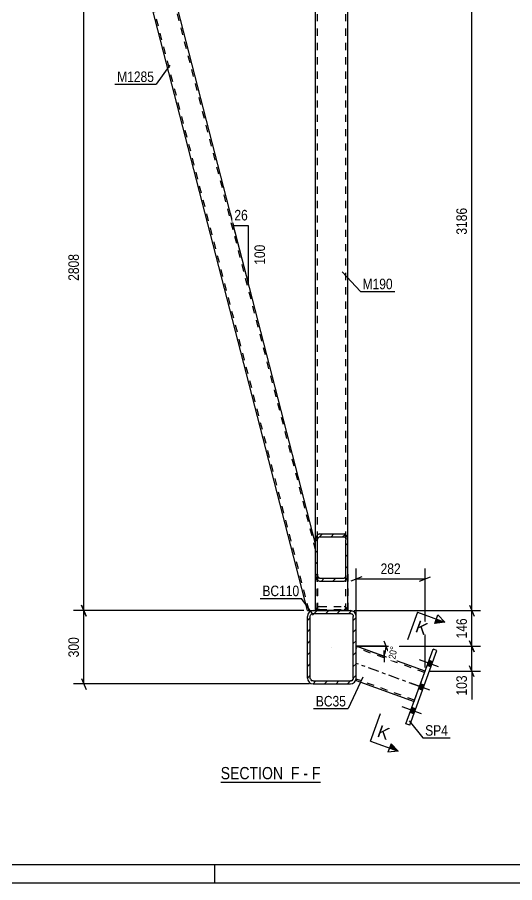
# Model space of a CAD drawing. Header units: millimetres. Extents: x -400 to 789, y -648 to 193.
# Drawn here: x -104.6 to 31.2, y -648.2 to -412.2 of the extents above; entities that cross this region are included whole.
import ezdxf

# ---------------------------------------------------------------- set-up
doc = ezdxf.new("R2010")
doc.units = ezdxf.units.MM
doc.linetypes.add('DXK_LINE_DOT2', pattern=[3.9198, 1.9599, -1.9599])
doc.linetypes.add('DXK_LINE_DOT3', pattern=[5.9187, 2.979, -0.9799, 0.9799, -0.9799])
doc.styles.add('Arial', font='ARIAL.TTF', dxfattribs={"height": 0.2})
doc.styles.add('Arial Narrow', font='ARIALN.TTF', dxfattribs={"height": 0.2})

# ---------------------------------------------------------------- blocks, each defined once
blk = doc.blocks.new('Unknown-392021936-1163')
at = {"color": 5, "linetype": 'Continuous'}
for p, q in [((-394.63, -643.22), (784.37, -643.22)), ((-50.63, -648.22), (-50.63, -643.22)), ((-399.63, -648.22), (789.37, -648.22))]:
    blk.add_line(p, q, dxfattribs=at)
blk = doc.blocks.new('Unknown-392021936-16 - 2966')
at = {"color": 6, "linetype": 'Continuous'}
blk.add_line((-49.06, -620.76), (-21.85, -620.76), dxfattribs=at)
at = {"color": 0, "linetype": 'Continuous'}
blk.add_wipeout([(-30.95, -620.01), (-30.95, -616.51), (-49.06, -616.51), (-49.06, -620.01)], dxfattribs=at)
at = {"color": 7, "linetype": 'Continuous', "style": 'Arial Narrow'}
blk.add_text('SECTION ', height=3.34, dxfattribs=at).set_placement((-49.06, -620.01))
at = {"color": 0, "linetype": 'Continuous'}
blk.add_wipeout([(-27.56, -620.01), (-27.56, -616.51), (-29.9, -616.51), (-29.9, -620.01)], dxfattribs=at)
at = {"color": 7, "linetype": 'Continuous', "style": 'Arial Narrow'}
blk.add_text('F', height=3.34, dxfattribs=at).set_placement((-29.9, -620.01))
at = {"color": 0, "linetype": 'Continuous'}
blk.add_wipeout([(-25.24, -620.01), (-25.24, -616.51), (-26.51, -616.51), (-26.51, -620.01)], dxfattribs=at)
at = {"color": 7, "linetype": 'Continuous', "style": 'Arial Narrow'}
blk.add_text('-', height=3.34, dxfattribs=at).set_placement((-26.51, -620.01))
at = {"color": 0, "linetype": 'Continuous'}
blk.add_wipeout([(-21.85, -620.01), (-21.85, -616.51), (-24.19, -616.51), (-24.19, -620.01)], dxfattribs=at)
at = {"color": 7, "linetype": 'Continuous', "style": 'Arial Narrow'}
blk.add_text('F', height=3.34, dxfattribs=at).set_placement((-24.19, -620.01))
blk = doc.blocks.new('Bolt-392021936-3025 - 2966')
at = {"linetype": 'Continuous'}
for points in [[(8.29, -589.33), (8.79, -587.96), (7.79, -587.59), (7.28, -588.97)], [(8.29, -589.33), (8.79, -587.96), (7.79, -587.59), (7.28, -588.97)], [(8.29, -589.33), (8.79, -587.96), (7.79, -587.59), (7.28, -588.97)], [(5.95, -595.75), (6.45, -594.38), (5.45, -594.01), (4.95, -595.39)], [(5.95, -595.75), (6.45, -594.38), (5.45, -594.01), (4.95, -595.39)], [(3.61, -602.18), (4.11, -600.8), (3.11, -600.43), (2.61, -601.81)], [(3.61, -602.18), (4.11, -600.8), (3.11, -600.43), (2.61, -601.81)], [(3.61, -602.18), (4.11, -600.8), (3.11, -600.43), (2.61, -601.81)]]:
    blk.add_hatch(color=1, dxfattribs=at).paths.add_polyline_path(points)
at = {"color": 1, "linetype": 'Continuous'}
for p, q in [((10.35, -589.31), (5.15, -587.41)), ((10.35, -589.31), (5.15, -587.41)), ((10.35, -589.31), (5.15, -587.41)), ((8.79, -587.96), (7.79, -587.59)), ((8.79, -587.96), (7.79, -587.59)), ((8.79, -587.96), (7.79, -587.59)), ((8.29, -589.33), (7.28, -588.97)), ((8.29, -589.33), (7.28, -588.97)), ((8.29, -589.33), (7.28, -588.97)), ((8.02, -595.73), (2.82, -593.83)), ((8.02, -595.73), (2.82, -593.83)), ((6.45, -594.38), (5.45, -594.01)), ((6.45, -594.38), (5.45, -594.01)), ((5.95, -595.75), (4.95, -595.39)), ((5.95, -595.75), (4.95, -595.39)), ((5.68, -602.15), (0.48, -600.26)), ((5.68, -602.15), (0.48, -600.26)), ((5.68, -602.15), (0.48, -600.26)), ((3.61, -602.18), (2.61, -601.81)), ((3.61, -602.18), (2.61, -601.81)), ((3.61, -602.18), (2.61, -601.81)), ((4.11, -600.8), (3.11, -600.43)), ((4.11, -600.8), (3.11, -600.43)), ((4.11, -600.8), (3.11, -600.43))]:
    blk.add_line(p, q, dxfattribs=at)
blk = doc.blocks.new('Part-392021936-3077 - 2966')
at = {"color": 2, "linetype": 'Continuous'}
for p, q in [((6.7, -590.57), (-12.09, -583.73)), ((-12.09, -593.03), (-12.09, -592.41)), ((-12.09, -593.03), (-12.09, -593.09)), ((-12.09, -593.09), (3.69, -598.84))]:
    blk.add_line(p, q, dxfattribs=at)
at = {"color": 7, "linetype": 'DXK_LINE_DOT2'}
for p, q in [((-12.09, -583.79), (-12.09, -583.73)), ((-12.09, -592.41), (-12.09, -583.73)), ((6.57, -590.94), (-12.09, -584.15)), ((3.69, -598.84), (6.7, -590.57)), ((3.83, -598.46), (-12.09, -592.67))]:
    blk.add_line(p, q, dxfattribs=at)
at = {"color": 7, "linetype": 'DXK_LINE_DOT3'}
blk.add_line((5.2, -594.7), (-12.09, -588.41), dxfattribs=at)
blk = doc.blocks.new('Part-392021936-2968 - 2966')
at = {"linetype": 'Continuous'}
h = blk.add_hatch(dxfattribs=at)
h.set_pattern_fill('', scale=0.7, style=0, pattern_type=0)
h.set_pattern_definition([(45, (-23.157, -564.4077), (-1.57154, 1.57154), [])])
h.paths.add_polyline_path([(-23.16, -554.68), (-23.16, -564.41), (-23.08, -565), (-22.84, -565.51), (-22.5, -565.85), (-22.09, -565.96), (-15.42, -565.96), (-15.02, -565.85), (-14.67, -565.51), (-14.44, -565), (-14.36, -564.41), (-14.36, -554.68), (-14.44, -554.08), (-14.67, -553.58), (-15.02, -553.24), (-15.42, -553.12), (-22.09, -553.12), (-22.5, -553.24), (-22.84, -553.58), (-23.08, -554.08)])
h.paths.add_polyline_path([(-22.47, -554.13), (-22.29, -553.96), (-22.09, -553.9), (-15.42, -553.9), (-15.22, -553.96), (-15.05, -554.13), (-14.93, -554.38), (-14.89, -554.68), (-14.89, -564.41), (-14.93, -564.71), (-15.05, -564.96), (-15.22, -565.13), (-15.42, -565.19), (-22.09, -565.19), (-22.29, -565.13), (-22.47, -564.96), (-22.58, -564.71), (-22.62, -564.41), (-22.62, -554.68), (-22.58, -554.38)])
at = {"color": 2, "linetype": 'Continuous'}
for p, q in [((-23.08, -554.08), (-23.16, -554.68)), ((-22.62, -554.68), (-22.58, -554.38)), ((-22.09, -553.12), (-22.5, -553.24)), ((-22.29, -553.96), (-22.09, -553.9)), ((-22.09, -553.12), (-15.42, -553.12)), ((-22.09, -553.9), (-15.42, -553.9)), ((-15.02, -553.24), (-15.42, -553.12)), ((-15.42, -553.9), (-15.22, -553.96)), ((-14.93, -554.38), (-14.89, -554.68)), ((-14.36, -554.68), (-14.44, -554.08)), ((-23.16, -564.41), (-23.16, -554.68)), ((-22.62, -564.41), (-22.62, -554.68)), ((-14.89, -564.41), (-14.89, -554.68)), ((-14.36, -564.41), (-14.36, -554.68)), ((-23.16, -574.01), (-23.16, -564.41)), ((-23.16, -564.41), (-23.08, -565)), ((-22.58, -564.71), (-22.62, -564.41)), ((-22.5, -565.85), (-22.09, -565.96)), ((-22.09, -565.19), (-22.29, -565.13)), ((-22.09, -565.19), (-15.42, -565.19)), ((-22.09, -565.96), (-15.42, -565.96)), ((-15.22, -565.13), (-15.42, -565.19)), ((-15.42, -565.96), (-15.02, -565.85)), ((-14.89, -564.41), (-14.93, -564.71)), ((-14.44, -565), (-14.36, -564.41)), ((-14.36, -574.01), (-14.36, -564.41))]:
    blk.add_line(p, q, dxfattribs=at)
at = {"color": 7, "linetype": 'DXK_LINE_DOT2'}
for p, q in [((-23.16, -564.41), (-23.16, -554.68)), ((-22.62, -574.01), (-22.62, -554.68)), ((-14.89, -574.01), (-14.89, -554.68)), ((-14.36, -564.41), (-14.36, -554.68)), ((-22.5, -573.02), (-22.09, -572.91)), ((-22.09, -572.91), (-15.42, -572.91)), ((-15.42, -572.91), (-15.02, -573.02)), ((-23.16, -574.01), (-14.36, -574.01)), ((-23.09, -574.01), (-23.08, -573.87)), ((-22.51, -574.01), (-22.5, -573.98)), ((-22.5, -573.98), (-22.47, -573.91)), ((-22.29, -573.74), (-22.47, -573.91)), ((-22.09, -573.68), (-22.29, -573.74)), ((-22.09, -573.68), (-15.42, -573.68)), ((-15.22, -573.74), (-15.42, -573.68)), ((-15.05, -573.91), (-15.22, -573.74)), ((-15, -574.01), (-15.05, -573.91)), ((-14.44, -573.87), (-14.42, -574.01))]:
    blk.add_line(p, q, dxfattribs=at)
at = {"color": 2, "linetype": 'Continuous'}
for centre, radius, start, end in [((-21.7, -554.41), 1.42, 124.4664, 166.7051), ((-21.89, -554.54), 0.709, 124.4664, 166.7051), ((-15.62, -554.54), 0.709, 13.2949, 55.5336), ((-15.82, -554.41), 1.42, 13.2949, 55.5336), ((-21.7, -564.68), 1.42, 193.2949, 235.5336), ((-21.89, -564.54), 0.709, 193.2949, 235.5336), ((-15.62, -564.54), 0.709, 304.4664, 346.7051), ((-15.82, -564.68), 1.42, 304.4664, 346.7051)]:
    blk.add_arc(centre, radius, start, end, dxfattribs=at)
at = {"color": 7, "linetype": 'DXK_LINE_DOT2'}
for centre, start, end in [((-21.7, -574.19), 124.4664, 166.7051), ((-15.82, -574.19), 13.2949, 55.5336)]:
    blk.add_arc(centre, 1.42, start, end, dxfattribs=at)
blk = doc.blocks.new('Part-392021936-3010 - 2966')
at = {"color": 7, "linetype": 'DXK_LINE_DOT2'}
for p, q in [((-23.16, -564.08), (-23.16, -574.01)), ((-22.62, -564.08), (-22.62, -574.01)), ((-14.89, -574.01), (-14.89, -564.08)), ((-14.36, -564.08), (-14.36, -574.01)), ((-22.29, -572.97), (-22.5, -573.02)), ((-22.09, -572.91), (-22.29, -572.97)), ((-22.09, -572.91), (-15.42, -572.91)), ((-15.02, -573.02), (-15.42, -572.91)), ((-23.16, -574.01), (-23.09, -574.01)), ((-23.16, -574.01), (-23.13, -574.01)), ((-23.08, -573.87), (-23.09, -574.01)), ((-23.09, -574.01), (-22.51, -574.01)), ((-22.62, -574.01), (-22.6, -574.01)), ((-22.51, -574.01), (-22.47, -573.91)), ((-22.47, -573.91), (-22.29, -573.74)), ((-22.29, -573.74), (-22.09, -573.68)), ((-22.09, -573.68), (-15.42, -573.68)), ((-15.42, -573.68), (-15.22, -573.74)), ((-15.22, -573.74), (-15.05, -573.91)), ((-15.05, -573.91), (-15, -574.01)), ((-14.42, -574.01), (-15, -574.01)), ((-14.42, -574.01), (-14.44, -573.87)), ((-14.36, -574.01), (-14.42, -574.01)), ((-14.36, -574.01), (-14.38, -574.01))]:
    blk.add_line(p, q, dxfattribs=at)
for centre, start, end in [((-21.7, -574.19), 124.4664, 166.7051), ((-15.82, -574.19), 13.2949, 55.5336)]:
    blk.add_arc(centre, 1.42, start, end, dxfattribs=at)
blk = doc.blocks.new('Part-392021936-24973 - 2966')
at = {"color": 2, "linetype": 'Continuous'}
for p, q in [((-73.01, -386.05), (-67.47, -384.03)), ((-23.16, -555.83), (-67.47, -384.03)), ((-73.77, -386.32), (-73.71, -386.3)), ((-25.35, -574.01), (-73.77, -386.32)), ((-73.71, -386.3), (-73.55, -386.24)), ((-73.55, -386.24), (-73.01, -386.05)), ((-25.35, -574.01), (-23.82, -574.01))]:
    blk.add_line(p, q, dxfattribs=at)
at = {"color": 7, "linetype": 'DXK_LINE_DOT2'}
for p, q in [((-23.16, -557.43), (-67.85, -384.17)), ((-73.55, -386.24), (-73.36, -386.17)), ((-73.36, -386.17), (-73.39, -386.18)), ((-73.39, -386.18), (-73.36, -386.17)), ((-24.94, -574.01), (-73.39, -386.18)), ((-73.3, -386.15), (-73.36, -386.17)), ((-73.01, -386.05), (-73.3, -386.15)), ((-23.16, -555.83), (-23.16, -555.83)), ((-23.16, -555.83), (-23.16, -555.83)), ((-23.16, -574.01), (-23.16, -555.83)), ((-23.82, -574.01), (-23.16, -574.01))]:
    blk.add_line(p, q, dxfattribs=at)
blk = doc.blocks.new('Part-392021936-3082 - 2966')
at = {"color": 2, "linetype": 'Continuous'}
for p, q in [((1.49, -604.88), (8.9, -584.52)), ((2.5, -605.25), (9.91, -584.89)), ((9.91, -584.89), (8.9, -584.52)), ((2.5, -605.25), (1.49, -604.88))]:
    blk.add_line(p, q, dxfattribs=at)
blk = doc.blocks.new('Part-392021936-3099 - 2966')
at = {"linetype": 'Continuous'}
h = blk.add_hatch(dxfattribs=at)
h.set_pattern_fill('', scale=0.7, style=0, pattern_type=0)
h.set_pattern_definition([(45, (-25.4237, -592.4076), (-1.57154, 1.57154), [])])
h.paths.add_polyline_path([(-25.42, -575.61), (-25.42, -592.41), (-25.3, -593.02), (-24.96, -593.54), (-24.44, -593.89), (-23.82, -594.01), (-13.69, -594.01), (-13.08, -593.89), (-12.56, -593.54), (-12.21, -593.02), (-12.09, -592.41), (-12.09, -575.61), (-12.21, -575), (-12.56, -574.48), (-13.08, -574.13), (-13.69, -574.01), (-23.82, -574.01), (-24.44, -574.13), (-24.96, -574.48), (-25.3, -575)])
h.paths.add_polyline_path([(-24.39, -575.04), (-24.13, -574.87), (-23.82, -574.81), (-13.69, -574.81), (-13.38, -574.87), (-13.12, -575.04), (-12.95, -575.3), (-12.89, -575.61), (-12.89, -592.41), (-12.95, -592.71), (-13.12, -592.97), (-13.38, -593.15), (-13.69, -593.21), (-23.82, -593.21), (-24.13, -593.15), (-24.39, -592.97), (-24.56, -592.71), (-24.62, -592.41), (-24.62, -575.61), (-24.56, -575.3)])
at = {"color": 2, "linetype": 'Continuous'}
for p, q in [((-25.3, -575), (-25.42, -575.61)), ((-25.42, -592.41), (-25.42, -575.61)), ((-24.62, -575.61), (-24.56, -575.3)), ((-24.62, -592.41), (-24.62, -575.61)), ((-23.82, -574.01), (-24.44, -574.13)), ((-24.13, -574.87), (-23.82, -574.81)), ((-23.82, -574.01), (-13.69, -574.01)), ((-23.82, -574.81), (-13.69, -574.81)), ((-13.08, -574.13), (-13.69, -574.01)), ((-13.69, -574.81), (-13.38, -574.87)), ((-12.95, -575.3), (-12.89, -575.61)), ((-12.89, -592.41), (-12.89, -575.61)), ((-12.09, -575.61), (-12.21, -575)), ((-12.09, -592.41), (-12.09, -575.61)), ((-25.42, -592.41), (-25.3, -593.02)), ((-24.56, -592.71), (-24.62, -592.41)), ((-24.44, -593.89), (-23.82, -594.01)), ((-23.82, -593.21), (-24.13, -593.15)), ((-23.82, -593.21), (-13.69, -593.21)), ((-23.82, -594.01), (-13.69, -594.01)), ((-13.38, -593.15), (-13.69, -593.21)), ((-13.69, -594.01), (-13.08, -593.89)), ((-12.89, -592.41), (-12.95, -592.71)), ((-12.21, -593.02), (-12.09, -592.41))]:
    blk.add_line(p, q, dxfattribs=at)
at = {"color": 7, "linetype": 'DXK_LINE_DOT3'}
blk.add_line((-18.76, -584.01), (-18.76, -584.01), dxfattribs=at)
at = {"color": 2, "linetype": 'Continuous'}
for centre, radius, start, end in [((-23.82, -575.61), 1.6, 112.5, 157.5), ((-23.82, -575.61), 0.8, 112.5, 157.5), ((-13.69, -575.61), 0.8, 22.5, 67.5), ((-13.69, -575.61), 1.6, 22.5, 67.5), ((-23.82, -592.41), 1.6, 202.5, 247.5), ((-23.82, -592.41), 0.8, 202.5, 247.5), ((-13.69, -592.41), 0.8, 292.5, 337.5), ((-13.69, -592.41), 1.6, 292.5, 337.5)]:
    blk.add_arc(centre, radius, start, end, dxfattribs=at)
blk = doc.blocks.new('Part-392021936-3123 - 2966')
at = {"color": 7, "linetype": 'DXK_LINE_DOT2'}
for p, q in [((-14.36, -381.34), (-23.16, -381.34)), ((-23.16, -400.67), (-23.16, -381.34)), ((-22.62, -574.01), (-22.62, -381.34)), ((-14.89, -574.01), (-14.89, -381.34)), ((-14.36, -400.67), (-14.36, -381.34)), ((-23.16, -574.01), (-23.16, -554.68)), ((-14.36, -574.01), (-14.36, -554.68)), ((-14.36, -574.01), (-23.16, -574.01))]:
    blk.add_line(p, q, dxfattribs=at)
at = {"color": 2, "linetype": 'Continuous'}
for p, q in [((-23.16, -554.68), (-23.16, -400.67)), ((-14.36, -554.68), (-14.36, -400.67))]:
    blk.add_line(p, q, dxfattribs=at)
blk = doc.blocks.new('StraightDimension-392021936-3247 - 2966')
at = {"color": 7, "linetype": 'Continuous'}
for p, q in [((20.05, -363.13), (18.85, -360.13)), ((-11.09, -361.63), (21.85, -361.63)), ((19.45, -574.01), (19.45, -361.63)), ((18.85, -572.51), (20.05, -575.51)), ((-12.69, -574.01), (21.85, -574.01))]:
    blk.add_line(p, q, dxfattribs=at)
at = {"color": 0}
blk.add_wipeout([(18.7, -463.56), (14.5, -463.56), (14.5, -472.08), (18.7, -472.08)], dxfattribs=at)
at = {"color": 3, "style": 'Arial Narrow'}
blk.add_text('3186', height=2.863, rotation=90.0002, dxfattribs=at).set_placement((18.1, -471.48))
blk = doc.blocks.new('AngleDimension-392021936-31036 - 2966')
at = {"color": 7, "linetype": 'Continuous'}
for p, q in [((-46.44, -465.58), (-45.53, -469.1)), ((-41.48, -469.1), (-45.53, -469.1)), ((-41.48, -484.79), (-45.53, -469.1)), ((-41.48, -484.79), (-41.48, -469.1))]:
    blk.add_line(p, q, dxfattribs=at)
at = {"color": 0}
for points in [[(-41.08, -468.2), (-41.08, -464), (-45.93, -464), (-45.93, -468.2)], [(-36.38, -473.6), (-40.58, -473.6), (-40.58, -480.29), (-36.38, -480.29)]]:
    blk.add_wipeout(points, dxfattribs=at)
at = {"color": 3, "style": 'Arial Narrow'}
blk.add_text('26', height=2.863, dxfattribs=at).set_placement((-45.33, -467.6))
blk.add_text('100', height=2.863, rotation=90.0002, dxfattribs=at).set_placement((-36.98, -479.69))
blk = doc.blocks.new('StraightDimension-392021936-3260 - 2966')
at = {"color": 7, "linetype": 'Continuous'}
for p, q in [((18.85, -572.51), (20.05, -575.51)), ((-12.69, -574.01), (21.85, -574.01)), ((19.45, -583.73), (19.45, -574.01)), ((20.05, -585.23), (18.85, -582.23)), ((-11.09, -583.73), (21.85, -583.73))]:
    blk.add_line(p, q, dxfattribs=at)
at = {"color": 0}
blk.add_wipeout([(18.7, -575.52), (14.5, -575.52), (14.5, -582.21), (18.7, -582.21)], dxfattribs=at)
at = {"color": 3, "style": 'Arial Narrow'}
blk.add_text('146', height=2.863, rotation=90.0002, dxfattribs=at).set_placement((18.1, -581.61))
blk = doc.blocks.new('StraightDimension-392021936-3273 - 2966')
at = {"color": 7, "linetype": 'Continuous'}
for p, q in [((18.85, -582.23), (20.05, -585.23)), ((-11.09, -583.73), (21.85, -583.73)), ((19.45, -590.57), (19.45, -583.73)), ((20.05, -592.07), (18.85, -589.07)), ((7.7, -590.57), (21.85, -590.57))]:
    blk.add_line(p, q, dxfattribs=at)
at = {"color": 0}
blk.add_wipeout([(18.7, -591.09), (14.5, -591.09), (14.5, -597.78), (18.7, -597.78)], dxfattribs=at)
at = {"color": 7, "linetype": 'Continuous'}
blk.add_line((19.45, -590.57), (19.45, -598.3), dxfattribs=at)
blk.add_line((19.45, -590.57), (19.45, -598.3), dxfattribs=at)
at = {"color": 3, "style": 'Arial Narrow'}
blk.add_text('103', height=2.863, rotation=90.0002, dxfattribs=at).set_placement((18.1, -597.18))
blk = doc.blocks.new('StraightDimension-392021936-30993 - 2966')
at = {"color": 7, "linetype": 'Continuous'}
for p, q in [((-85.81, -575.51), (-87.01, -572.51)), ((-26.35, -574.01), (-89.26, -574.01)), ((-86.41, -594.01), (-86.41, -574.01)), ((-24.82, -594.01), (-89.26, -594.01)), ((-87.01, -592.51), (-85.81, -595.51))]:
    blk.add_line(p, q, dxfattribs=at)
at = {"color": 0}
blk.add_wipeout([(-87.16, -580.67), (-91.36, -580.67), (-91.36, -587.35), (-87.16, -587.35)], dxfattribs=at)
at = {"color": 3, "style": 'Arial Narrow'}
blk.add_text('300', height=2.863, rotation=90.0002, dxfattribs=at).set_placement((-87.76, -586.75))
blk = doc.blocks.new('AngleDimension-392021936-3377 - 2966')
at = {"color": 7, "linetype": 'Continuous'}
for p, q in [((-4.56, -582.23), (-3.36, -585.23)), ((-3.96, -583.73), (-12.09, -583.73)), ((-4.45, -586.51), (-12.09, -583.73)), ((-11.09, -583.73), (-3.96, -583.73)), ((-4.4, -588.12), (-4.5, -584.89))]:
    blk.add_line(p, q, dxfattribs=at)
blk.add_arc((-12.09, -583.73), 8.13, 340, 0, dxfattribs=at)
at = {"color": 0}
blk.add_wipeout([(-0.36, -583.61), (-3.12, -583.12), (-3.87, -587.36), (-1.11, -587.85)], dxfattribs=at)
at = {"color": 3, "style": 'Arial Narrow'}
blk.add_text('20°', height=1.909, rotation=80.0021, dxfattribs=at).set_placement((-1.43, -587.38))
blk = doc.blocks.new('StraightDimension-392021936-15235 - 2966')
at = {"color": 7, "linetype": 'Continuous'}
for p, q in [((-12.09, -582.73), (-12.09, -562.53)), ((6.7, -589.57), (6.7, -562.53)), ((-10.59, -564.78), (-13.59, -565.98)), ((-12.09, -565.38), (6.7, -565.38)), ((5.2, -565.98), (8.2, -564.78))]:
    blk.add_line(p, q, dxfattribs=at)
at = {"color": 0}
blk.add_wipeout([(0.65, -564.63), (0.65, -560.43), (-6.04, -560.43), (-6.04, -564.63)], dxfattribs=at)
at = {"color": 3, "style": 'Arial Narrow'}
blk.add_text('282', height=2.863, dxfattribs=at).set_placement((-5.44, -564.03))
blk = doc.blocks.new('StraightDimension-392021936-30992 - 2966')
at = {"color": 7, "linetype": 'Continuous'}
for p, q in [((-76.14, -386.82), (-89.26, -386.82)), ((-85.81, -388.32), (-87.01, -385.32)), ((-86.41, -574.01), (-86.41, -386.82)), ((-87.01, -572.51), (-85.81, -575.51)), ((-26.35, -574.01), (-89.26, -574.01))]:
    blk.add_line(p, q, dxfattribs=at)
at = {"color": 0}
blk.add_wipeout([(-87.16, -476.16), (-91.36, -476.16), (-91.36, -484.67), (-87.16, -484.67)], dxfattribs=at)
at = {"color": 3, "style": 'Arial Narrow'}
blk.add_text('2808', height=2.863, rotation=90.0002, dxfattribs=at).set_placement((-87.76, -484.07))
blk = doc.blocks.new('SectionMark-392021936-17482 - 2966')
at = {"linetype": 'Continuous'}
blk.add_hatch(color=6, dxfattribs=at).paths.add_polyline_path([(9.36, -577.5), (9.79, -576.32), (12.13, -577.18)])
at = {"color": 6, "linetype": 'Continuous'}
for p, q in [((9.36, -577.5), (10.21, -575.15)), ((10.21, -575.15), (12.13, -577.18)), ((12.13, -577.18), (9.36, -577.5)), ((-0.66, -612.34), (-3.44, -612.66))]:
    blk.add_line(p, q, dxfattribs=at)
at = {"color": 0, "linetype": 'Continuous'}
for points in [[(6.68, -580.78), (7.88, -577.49), (4.96, -576.43), (3.76, -579.72)], [(-3.72, -609.36), (-2.52, -606.07), (-5.44, -605.01), (-6.64, -608.3)]]:
    blk.add_wipeout(points, dxfattribs=at)
at = {"linetype": 'Continuous'}
blk.add_hatch(color=6, dxfattribs=at).paths.add_polyline_path([(-3.01, -611.48), (-2.58, -610.31), (-0.66, -612.34)])
at = {"color": 6, "linetype": 'Continuous'}
for p, q in [((4.62, -574.44), (1.88, -581.96)), ((4.62, -574.44), (12.13, -577.18)), ((-8.18, -609.6), (-5.44, -602.08)), ((-8.18, -609.6), (-0.66, -612.34)), ((-2.58, -610.31), (-3.44, -612.66)), ((-0.66, -612.34), (-2.58, -610.31))]:
    blk.add_line(p, q, dxfattribs=at)
at = {"color": 3, "linetype": 'Continuous', "style": 'Arial'}
for p in [(3.76, -579.72), (-6.64, -608.3)]:
    blk.add_text('K', height=3.34, rotation=-20.002, dxfattribs=at).set_placement(p)
blk = doc.blocks.new('Mark-392021936-3073 - 2966')
at = {"color": 0}
blk.add_wipeout([(-14.89, -600.15), (-14.89, -597.15), (-23.11, -597.15), (-23.11, -600.15)], dxfattribs=at)
blk.add_wipeout([(-14.89, -600.15), (-14.89, -597.15), (-23.11, -597.15), (-23.11, -600.15)], dxfattribs=at)
at = {"color": 30, "linetype": 'Continuous'}
for p in [(-10.25, -592.14), (-23.71, -600.75)]:
    blk.add_line(p, (-14.29, -600.75), dxfattribs=at)
at = {"color": 3, "style": 'Arial Narrow'}
blk.add_text('BC35', height=2.863, dxfattribs=at).set_placement((-23.11, -600.15))
blk = doc.blocks.new('Mark-392021936-3078 - 2966')
at = {"color": 0}
blk.add_wipeout([(12.93, -608.13), (12.93, -605.13), (6.72, -605.13), (6.72, -608.13)], dxfattribs=at)
blk.add_wipeout([(12.93, -608.13), (12.93, -605.13), (6.72, -605.13), (6.72, -608.13)], dxfattribs=at)
at = {"color": 30, "linetype": 'Continuous'}
for p, q in [((2.36, -604.08), (6.12, -608.73)), ((6.12, -608.73), (13.53, -608.73))]:
    blk.add_line(p, q, dxfattribs=at)
at = {"color": 3, "style": 'Arial Narrow'}
blk.add_text('SP4', height=2.863, dxfattribs=at).set_placement((6.72, -608.13))
blk = doc.blocks.new('Mark-392021936-3095 - 2966')
at = {"color": 0}
blk.add_wipeout([(-27.63, -570.07), (-27.63, -567.07), (-37.68, -567.07), (-37.68, -570.07)], dxfattribs=at)
blk.add_wipeout([(-27.63, -570.07), (-27.63, -567.07), (-37.68, -567.07), (-37.68, -570.07)], dxfattribs=at)
at = {"color": 30, "linetype": 'Continuous'}
for p in [(-38.28, -570.67), (-23.73, -575.26)]:
    blk.add_line(p, (-27.03, -570.67), dxfattribs=at)
at = {"color": 3, "style": 'Arial Narrow'}
blk.add_text('BC110', height=2.863, dxfattribs=at).set_placement((-37.68, -570.07))
blk = doc.blocks.new('Mark-392021936-3119 - 2966')
at = {"color": 0}
blk.add_wipeout([(-2.13, -486.36), (-2.13, -483.36), (-10.36, -483.36), (-10.36, -486.36)], dxfattribs=at)
blk.add_wipeout([(-2.13, -486.36), (-2.13, -483.36), (-10.36, -483.36), (-10.36, -486.36)], dxfattribs=at)
at = {"color": 30, "linetype": 'Continuous'}
for p, q in [((-15.89, -481.66), (-10.96, -486.96)), ((-10.96, -486.96), (-1.53, -486.96))]:
    blk.add_line(p, q, dxfattribs=at)
at = {"color": 3, "style": 'Arial Narrow'}
blk.add_text('M190', height=2.863, dxfattribs=at).set_placement((-10.36, -486.36))
blk = doc.blocks.new('Mark-392021936-31008 - 2966')
at = {"color": 0}
blk.add_wipeout([(-67.26, -429.85), (-67.26, -426.85), (-77.31, -426.85), (-77.31, -429.85)], dxfattribs=at)
blk.add_wipeout([(-67.26, -429.85), (-67.26, -426.85), (-77.31, -426.85), (-77.31, -429.85)], dxfattribs=at)
at = {"color": 30, "linetype": 'Continuous'}
for p in [(-62.91, -425.24), (-77.91, -430.45)]:
    blk.add_line(p, (-66.66, -430.45), dxfattribs=at)
at = {"color": 3, "style": 'Arial Narrow'}
blk.add_text('M1285', height=2.863, dxfattribs=at).set_placement((-77.31, -429.85))

msp = doc.modelspace()

# ---------------------------------------------------------------- block references
for name in ['Unknown-392021936-1163', 'Part-392021936-3123 - 2966', 'Part-392021936-24973 - 2966', 'Part-392021936-2968 - 2966', 'Part-392021936-3010 - 2966', 'Part-392021936-3099 - 2966', 'Part-392021936-3077 - 2966', 'Part-392021936-3082 - 2966', 'Bolt-392021936-3025 - 2966']:
    msp.add_blockref(name, (0, 0))

# ---------------------------------------------------------------- next in the draw order: block references
for name in ['StraightDimension-392021936-3247 - 2966', 'AngleDimension-392021936-31036 - 2966', 'StraightDimension-392021936-30993 - 2966', 'Unknown-392021936-16 - 2966']:
    msp.add_blockref(name, (0, 0))

# ---------------------------------------------------------------- next in the draw order: block references
for name in ['StraightDimension-392021936-30992 - 2966', 'Mark-392021936-3119 - 2966', 'StraightDimension-392021936-3260 - 2966']:
    msp.add_blockref(name, (0, 0))

# ---------------------------------------------------------------- next in the draw order: block references
for name in ['Mark-392021936-31008 - 2966', 'Mark-392021936-3095 - 2966', 'StraightDimension-392021936-3273 - 2966']:
    msp.add_blockref(name, (0, 0))

# ---------------------------------------------------------------- next in the draw order: block references
for name in ['AngleDimension-392021936-3377 - 2966', 'Mark-392021936-3073 - 2966']:
    msp.add_blockref(name, (0, 0))

# ---------------------------------------------------------------- next in the draw order: block references
msp.add_blockref('StraightDimension-392021936-15235 - 2966', (0, 0))

# ---------------------------------------------------------------- next in the draw order: block references
msp.add_blockref('SectionMark-392021936-17482 - 2966', (0, 0))

# ---------------------------------------------------------------- next in the draw order: block references
msp.add_blockref('Mark-392021936-3078 - 2966', (0, 0))

doc.saveas('drawing.dxf')
